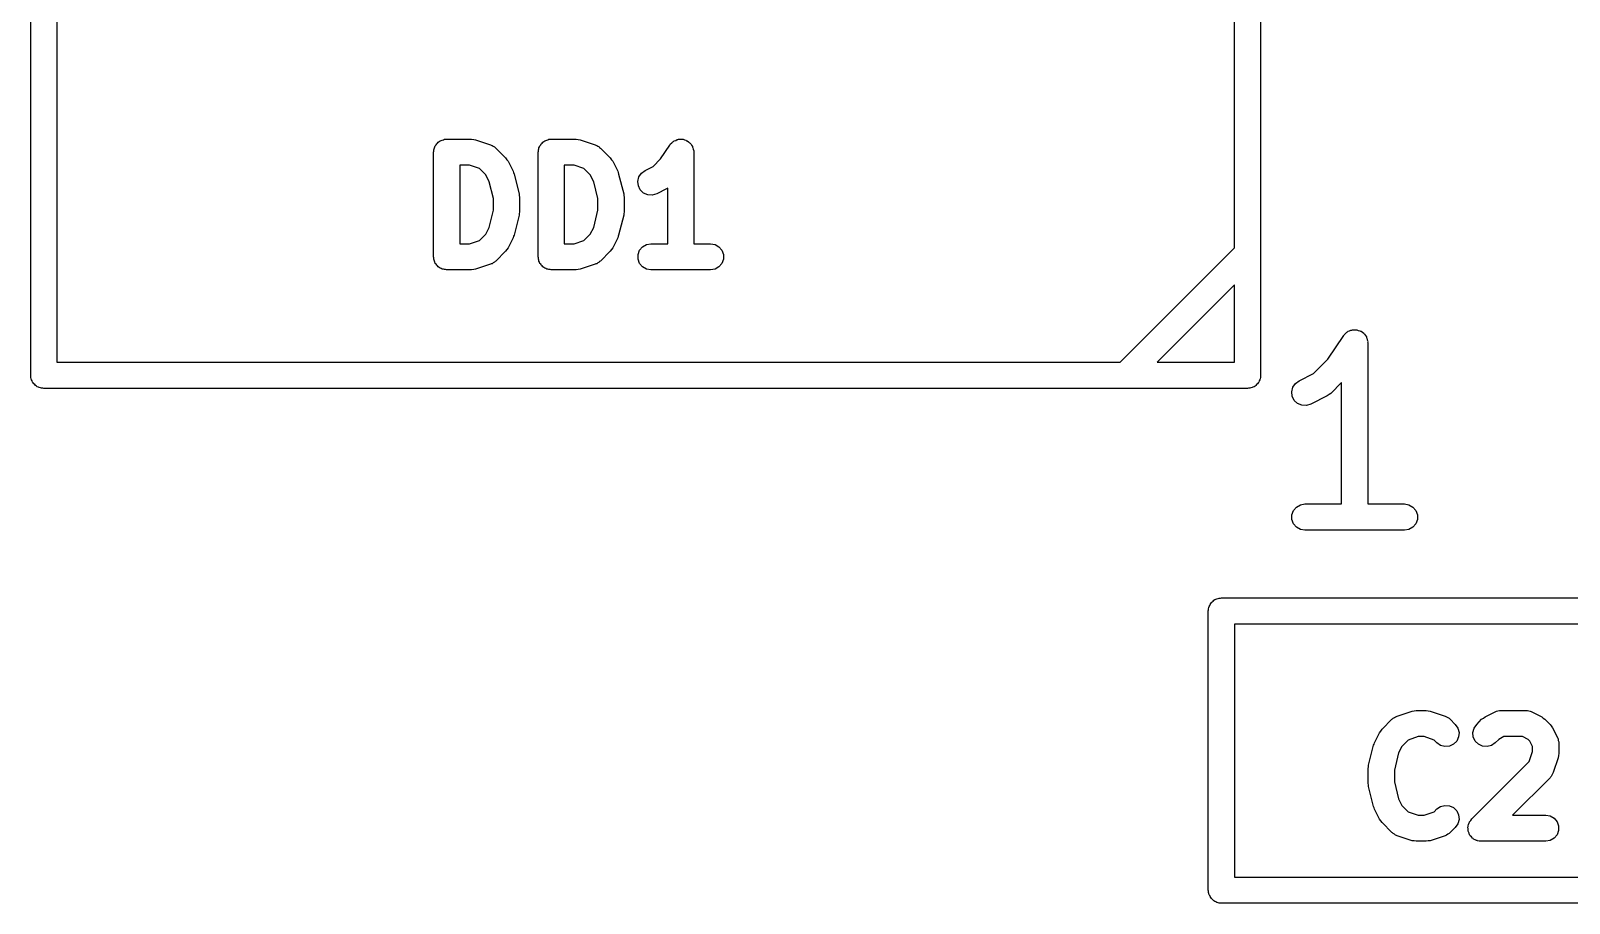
# Model space of a CAD drawing. Extents: x 103.2 to 159.1, y -150.7 to -109.
# Drawn here: x 110.28 to 119.09, y -150.68 to -145.68 of the extents above; entities that cross this region are included whole.
import ezdxf

# ---------------------------------------------------------------- set-up
doc = ezdxf.new("R2010")
doc.units = 0
doc.header["$MEASUREMENT"] = 0
doc.layers.add('BLACK', color=7, linetype='CONTINUOUS')

msp = doc.modelspace()

# ---------------------------------------------------------------- linework, layer by layer
at = {"layer": 'Black'}
for p, q in [((117.325, -140.75), (117.325, -147.65)), ((110.275, -147.65), (110.275, -145.541)), ((110.425, -145.546), (110.425, -147.575)), ((117.175, -146.919), (117.175, -145.536)), ((112.617, -146.31), (112.622, -146.306)), ((112.622, -146.306), (112.628, -146.304)), ((112.628, -146.304), (112.633, -146.301)), ((112.633, -146.301), (112.64, -146.3)), ((112.64, -146.3), (112.646, -146.297)), ((112.646, -146.297), (112.653, -146.297)), ((112.653, -146.297), (112.659, -146.296)), ((112.659, -146.296), (112.802, -146.296)), ((112.802, -146.296), (112.814, -146.298)), ((112.814, -146.298), (112.825, -146.3)), ((112.825, -146.3), (112.911, -146.329)), ((113.216, -146.31), (113.221, -146.306)), ((113.221, -146.306), (113.227, -146.304)), ((113.227, -146.304), (113.233, -146.301)), ((113.233, -146.301), (113.239, -146.3)), ((113.239, -146.3), (113.245, -146.297)), ((113.245, -146.297), (113.252, -146.297)), ((113.252, -146.297), (113.258, -146.296)), ((113.258, -146.296), (113.401, -146.296)), ((113.401, -146.296), (113.413, -146.298)), ((113.413, -146.298), (113.425, -146.3)), ((113.425, -146.3), (113.511, -146.329)), ((113.96, -146.309), (113.963, -146.306)), ((113.963, -146.306), (113.972, -146.303)), ((113.972, -146.303), (113.98, -146.299)), ((113.98, -146.299), (113.984, -146.299)), ((113.984, -146.299), (113.988, -146.297)), ((113.988, -146.297), (113.997, -146.297)), ((113.997, -146.297), (114.005, -146.296)), ((114.005, -146.296), (114.01, -146.297)), ((114.01, -146.297), (114.014, -146.297)), ((114.014, -146.297), (114.022, -146.3)), ((114.022, -146.3), (114.031, -146.302)), ((114.031, -146.302), (114.034, -146.305)), ((114.034, -146.305), (114.038, -146.306)), ((114.038, -146.306), (114.045, -146.312)), ((112.584, -146.371), (112.585, -146.365)), ((112.584, -146.971), (112.584, -146.371)), ((112.585, -146.358), (112.588, -146.352)), ((112.585, -146.365), (112.585, -146.358)), ((112.588, -146.352), (112.589, -146.345)), ((112.589, -146.345), (112.592, -146.34)), ((112.592, -146.34), (112.594, -146.334)), ((112.594, -146.334), (112.598, -146.329)), ((112.598, -146.329), (112.602, -146.323)), ((112.602, -146.323), (112.607, -146.319)), ((112.607, -146.319), (112.611, -146.314)), ((112.611, -146.314), (112.617, -146.31)), ((112.911, -146.329), (112.915, -146.331)), ((112.915, -146.331), (112.919, -146.332)), ((112.919, -146.332), (112.926, -146.337)), ((112.926, -146.337), (112.934, -146.341)), ((112.934, -146.341), (112.937, -146.344)), ((112.937, -146.344), (112.94, -146.347)), ((112.94, -146.347), (112.997, -146.404)), ((113.184, -146.371), (113.185, -146.365)), ((113.184, -146.971), (113.184, -146.371)), ((113.185, -146.358), (113.187, -146.352)), ((113.185, -146.365), (113.185, -146.358)), ((113.187, -146.352), (113.188, -146.345)), ((113.188, -146.345), (113.191, -146.34)), ((113.191, -146.34), (113.194, -146.334)), ((113.194, -146.334), (113.198, -146.329)), ((113.198, -146.329), (113.201, -146.323)), ((113.201, -146.323), (113.206, -146.319)), ((113.206, -146.319), (113.21, -146.314)), ((113.21, -146.314), (113.216, -146.31)), ((113.511, -146.329), (113.514, -146.331)), ((113.514, -146.331), (113.519, -146.332)), ((113.519, -146.332), (113.526, -146.337)), ((113.526, -146.337), (113.533, -146.341)), ((113.533, -146.341), (113.536, -146.344)), ((113.536, -146.344), (113.54, -146.347)), ((113.54, -146.347), (113.597, -146.404)), ((113.885, -146.409), (113.938, -146.33)), ((113.938, -146.33), (113.941, -146.327)), ((113.941, -146.327), (113.943, -146.323)), ((113.943, -146.323), (113.95, -146.317)), ((113.95, -146.317), (113.956, -146.311)), ((113.956, -146.311), (113.96, -146.309)), ((114.045, -146.312), (114.052, -146.317)), ((114.052, -146.317), (114.055, -146.32)), ((114.055, -146.32), (114.058, -146.323)), ((114.058, -146.323), (114.063, -146.331)), ((114.063, -146.331), (114.068, -146.338)), ((114.068, -146.338), (114.069, -146.342)), ((114.069, -146.342), (114.071, -146.345)), ((114.071, -146.345), (114.073, -146.354)), ((114.073, -146.354), (114.075, -146.363)), ((114.075, -146.363), (114.075, -146.367)), ((114.075, -146.367), (114.076, -146.371)), ((114.076, -146.371), (114.076, -146.896)), ((112.734, -146.446), (112.734, -146.896)), ((112.79, -146.446), (112.734, -146.446)), ((112.847, -146.465), (112.79, -146.446)), ((112.883, -146.501), (112.847, -146.465)), ((112.997, -146.404), (113.004, -146.414)), ((113.004, -146.414), (113.012, -146.423)), ((113.012, -146.423), (113.04, -146.48)), ((113.04, -146.48), (113.042, -146.488)), ((113.333, -146.446), (113.333, -146.896)), ((113.389, -146.446), (113.333, -146.446)), ((113.446, -146.465), (113.389, -146.446)), ((113.482, -146.501), (113.446, -146.465)), ((113.597, -146.404), (113.604, -146.414)), ((113.604, -146.414), (113.611, -146.423)), ((113.611, -146.423), (113.64, -146.48)), ((113.64, -146.48), (113.642, -146.488)), ((113.775, -146.491), (113.796, -146.475)), ((113.796, -146.475), (113.842, -146.452)), ((113.842, -146.452), (113.885, -146.409)), ((112.902, -146.54), (112.883, -146.501)), ((112.927, -146.637), (112.902, -146.54)), ((113.042, -146.488), (113.046, -146.496)), ((113.046, -146.496), (113.074, -146.61)), ((113.502, -146.54), (113.482, -146.501)), ((113.526, -146.637), (113.502, -146.54)), ((113.642, -146.488), (113.645, -146.496)), ((113.645, -146.496), (113.674, -146.61)), ((113.755, -146.538), (113.761, -146.513)), ((113.758, -146.564), (113.755, -146.538)), ((113.769, -146.587), (113.758, -146.564)), ((113.761, -146.513), (113.775, -146.491)), ((112.927, -146.704), (112.927, -146.637)), ((113.074, -146.61), (113.075, -146.619)), ((113.075, -146.619), (113.077, -146.628)), ((113.077, -146.628), (113.077, -146.714)), ((113.526, -146.704), (113.526, -146.637)), ((113.674, -146.61), (113.674, -146.619)), ((113.674, -146.619), (113.676, -146.628)), ((113.676, -146.628), (113.676, -146.714)), ((113.788, -146.605), (113.769, -146.587)), ((113.812, -146.615), (113.788, -146.605)), ((113.838, -146.617), (113.812, -146.615)), ((113.863, -146.609), (113.838, -146.617)), ((113.92, -146.581), (113.863, -146.609)), ((113.926, -146.577), (113.92, -146.581)), ((113.926, -146.896), (113.926, -146.577)), ((112.902, -146.802), (112.927, -146.704)), ((113.074, -146.732), (113.046, -146.846)), ((113.075, -146.723), (113.074, -146.732)), ((113.077, -146.714), (113.075, -146.723)), ((113.502, -146.802), (113.526, -146.704)), ((113.674, -146.732), (113.645, -146.846)), ((113.676, -146.714), (113.674, -146.723)), ((113.674, -146.723), (113.674, -146.732)), ((112.883, -146.841), (112.902, -146.802)), ((113.482, -146.841), (113.502, -146.802)), ((112.734, -146.896), (112.79, -146.896)), ((112.79, -146.896), (112.847, -146.876)), ((112.847, -146.876), (112.883, -146.841)), ((113.012, -146.918), (113.004, -146.928)), ((113.04, -146.861), (113.012, -146.918)), ((113.042, -146.853), (113.04, -146.861)), ((113.046, -146.846), (113.042, -146.853)), ((113.333, -146.896), (113.389, -146.896)), ((113.389, -146.896), (113.446, -146.876)), ((113.446, -146.876), (113.482, -146.841)), ((113.611, -146.918), (113.604, -146.928)), ((113.64, -146.861), (113.611, -146.918)), ((113.642, -146.853), (113.64, -146.861)), ((113.645, -146.846), (113.642, -146.853)), ((113.764, -146.933), (113.781, -146.913)), ((113.781, -146.913), (113.804, -146.9)), ((113.804, -146.9), (113.829, -146.896)), ((113.829, -146.896), (113.926, -146.896)), ((114.076, -146.896), (114.172, -146.896)), ((114.172, -146.896), (114.198, -146.9)), ((114.198, -146.9), (114.22, -146.913)), ((114.22, -146.913), (114.237, -146.933)), ((116.519, -147.575), (117.175, -146.919)), ((112.585, -146.977), (112.584, -146.971)), ((112.585, -146.984), (112.585, -146.977)), ((112.588, -146.99), (112.585, -146.984)), ((112.589, -146.996), (112.588, -146.99)), ((112.592, -147.002), (112.589, -146.996)), ((112.594, -147.008), (112.592, -147.002)), ((112.598, -147.013), (112.594, -147.008)), ((112.915, -147.011), (112.911, -147.013)), ((112.919, -147.01), (112.915, -147.011)), ((112.926, -147.005), (112.919, -147.01)), ((112.934, -147.001), (112.926, -147.005)), ((112.937, -146.997), (112.934, -147.001)), ((112.94, -146.995), (112.937, -146.997)), ((112.997, -146.938), (112.94, -146.995)), ((113.004, -146.928), (112.997, -146.938)), ((113.185, -146.977), (113.184, -146.971)), ((113.185, -146.984), (113.185, -146.977)), ((113.187, -146.99), (113.185, -146.984)), ((113.188, -146.996), (113.187, -146.99)), ((113.191, -147.002), (113.188, -146.996)), ((113.194, -147.008), (113.191, -147.002)), ((113.198, -147.013), (113.194, -147.008)), ((113.514, -147.011), (113.511, -147.013)), ((113.519, -147.01), (113.514, -147.011)), ((113.526, -147.005), (113.519, -147.01)), ((113.533, -147.001), (113.526, -147.005)), ((113.536, -146.997), (113.533, -147.001)), ((113.54, -146.995), (113.536, -146.997)), ((113.597, -146.938), (113.54, -146.995)), ((113.604, -146.928), (113.597, -146.938)), ((113.756, -146.958), (113.764, -146.933)), ((113.756, -146.984), (113.756, -146.958)), ((113.764, -147.008), (113.756, -146.984)), ((113.781, -147.028), (113.764, -147.008)), ((114.237, -147.008), (114.22, -147.028)), ((114.237, -146.933), (114.246, -146.958)), ((114.246, -146.984), (114.237, -147.008)), ((114.246, -146.958), (114.246, -146.984)), ((112.602, -147.019), (112.598, -147.013)), ((112.607, -147.023), (112.602, -147.019)), ((112.611, -147.028), (112.607, -147.023)), ((112.617, -147.031), (112.611, -147.028)), ((112.622, -147.035), (112.617, -147.031)), ((112.628, -147.038), (112.622, -147.035)), ((112.633, -147.041), (112.628, -147.038)), ((112.64, -147.042), (112.633, -147.041)), ((112.646, -147.044), (112.64, -147.042)), ((112.653, -147.044), (112.646, -147.044)), ((112.659, -147.045), (112.653, -147.044)), ((112.802, -147.045), (112.659, -147.045)), ((112.814, -147.043), (112.802, -147.045)), ((112.825, -147.042), (112.814, -147.043)), ((112.911, -147.013), (112.825, -147.042)), ((113.201, -147.019), (113.198, -147.013)), ((113.206, -147.023), (113.201, -147.019)), ((113.21, -147.028), (113.206, -147.023)), ((113.216, -147.031), (113.21, -147.028)), ((113.221, -147.035), (113.216, -147.031)), ((113.227, -147.038), (113.221, -147.035)), ((113.233, -147.041), (113.227, -147.038)), ((113.239, -147.042), (113.233, -147.041)), ((113.245, -147.044), (113.239, -147.042)), ((113.252, -147.044), (113.245, -147.044)), ((113.258, -147.045), (113.252, -147.044)), ((113.401, -147.045), (113.258, -147.045)), ((113.413, -147.043), (113.401, -147.045)), ((113.425, -147.042), (113.413, -147.043)), ((113.511, -147.013), (113.425, -147.042)), ((113.804, -147.041), (113.781, -147.028)), ((113.829, -147.045), (113.804, -147.041)), ((114.172, -147.045), (113.829, -147.045)), ((114.198, -147.041), (114.172, -147.045)), ((114.22, -147.028), (114.198, -147.041)), ((117.175, -147.131), (116.731, -147.575)), ((117.175, -147.575), (117.175, -147.131)), ((117.71, -147.557), (117.802, -147.421)), ((117.802, -147.421), (117.804, -147.418)), ((117.804, -147.418), (117.807, -147.414)), ((117.807, -147.414), (117.813, -147.408)), ((117.813, -147.408), (117.82, -147.402)), ((117.82, -147.402), (117.823, -147.4)), ((117.823, -147.4), (117.826, -147.397)), ((117.826, -147.397), (117.835, -147.394)), ((117.835, -147.394), (117.843, -147.39)), ((117.843, -147.39), (117.847, -147.39)), ((117.847, -147.39), (117.851, -147.389)), ((117.851, -147.389), (117.86, -147.389)), ((117.86, -147.389), (117.869, -147.388)), ((117.869, -147.388), (117.873, -147.389)), ((117.873, -147.389), (117.877, -147.389)), ((117.877, -147.389), (117.885, -147.392)), ((117.885, -147.392), (117.894, -147.394)), ((117.894, -147.394), (117.898, -147.396)), ((117.898, -147.396), (117.901, -147.397)), ((117.901, -147.397), (117.908, -147.403)), ((117.908, -147.403), (117.916, -147.408)), ((117.916, -147.408), (117.918, -147.411)), ((117.918, -147.411), (117.921, -147.414)), ((117.921, -147.414), (117.926, -147.422)), ((117.926, -147.422), (117.931, -147.429)), ((117.931, -147.429), (117.932, -147.433)), ((117.932, -147.433), (117.934, -147.437)), ((117.934, -147.437), (117.936, -147.446)), ((117.936, -147.446), (117.939, -147.454)), ((117.939, -147.454), (117.938, -147.458)), ((117.938, -147.458), (117.939, -147.462)), ((117.939, -147.462), (117.939, -148.387)), ((110.425, -147.575), (116.519, -147.575)), ((116.731, -147.575), (117.175, -147.575)), ((117.629, -147.639), (117.71, -147.557)), ((110.276, -147.656), (110.275, -147.65)), ((110.276, -147.663), (110.276, -147.656)), ((110.278, -147.669), (110.276, -147.663)), ((110.28, -147.676), (110.278, -147.669)), ((110.283, -147.681), (110.28, -147.676)), ((110.285, -147.688), (110.283, -147.681)), ((110.289, -147.693), (110.285, -147.688)), ((110.293, -147.698), (110.289, -147.693)), ((110.298, -147.702), (110.293, -147.698)), ((110.302, -147.707), (110.298, -147.702)), ((110.307, -147.711), (110.302, -147.707)), ((110.312, -147.715), (110.307, -147.711)), ((110.319, -147.717), (110.312, -147.715)), ((110.324, -147.72), (110.319, -147.717)), ((117.281, -147.717), (117.276, -147.72)), ((117.287, -147.715), (117.281, -147.717)), ((117.293, -147.711), (117.287, -147.715)), ((117.298, -147.707), (117.293, -147.711)), ((117.302, -147.702), (117.298, -147.707)), ((117.307, -147.698), (117.302, -147.702)), ((117.311, -147.693), (117.307, -147.698)), ((117.315, -147.688), (117.311, -147.693)), ((117.317, -147.681), (117.315, -147.688)), ((117.32, -147.676), (117.317, -147.681)), ((117.322, -147.669), (117.32, -147.676)), ((117.324, -147.663), (117.322, -147.669)), ((117.325, -147.65), (117.324, -147.656)), ((117.324, -147.656), (117.324, -147.663)), ((117.503, -147.744), (117.509, -147.718)), ((117.509, -147.718), (117.524, -147.697)), ((117.524, -147.697), (117.545, -147.681)), ((117.545, -147.681), (117.629, -147.639)), ((117.789, -147.691), (117.727, -147.754)), ((117.789, -148.387), (117.789, -147.691)), ((110.331, -147.722), (110.324, -147.72)), ((110.337, -147.724), (110.331, -147.722)), ((110.344, -147.724), (110.337, -147.724)), ((110.35, -147.725), (110.344, -147.724)), ((117.25, -147.725), (110.35, -147.725)), ((117.256, -147.724), (117.25, -147.725)), ((117.263, -147.724), (117.256, -147.724)), ((117.269, -147.722), (117.263, -147.724)), ((117.276, -147.72), (117.269, -147.722)), ((117.506, -147.769), (117.503, -147.744)), ((117.518, -147.793), (117.506, -147.769)), ((117.537, -147.811), (117.518, -147.793)), ((117.707, -147.768), (117.612, -147.815)), ((117.717, -147.76), (117.707, -147.768)), ((117.727, -147.754), (117.717, -147.76)), ((117.561, -147.821), (117.537, -147.811)), ((117.587, -147.823), (117.561, -147.821)), ((117.612, -147.815), (117.587, -147.823)), ((117.513, -148.425), (117.53, -148.405)), ((117.53, -148.405), (117.553, -148.392)), ((117.553, -148.392), (117.578, -148.387)), ((117.578, -148.387), (117.789, -148.387)), ((117.939, -148.387), (118.15, -148.387)), ((118.15, -148.387), (118.175, -148.392)), ((118.175, -148.392), (118.198, -148.405)), ((118.198, -148.405), (118.215, -148.425)), ((117.504, -148.449), (117.513, -148.425)), ((117.504, -148.475), (117.504, -148.449)), ((117.513, -148.5), (117.504, -148.475)), ((117.53, -148.52), (117.513, -148.5)), ((118.215, -148.5), (118.198, -148.52)), ((118.215, -148.425), (118.224, -148.449)), ((118.224, -148.475), (118.215, -148.5)), ((118.224, -148.449), (118.224, -148.475)), ((117.553, -148.533), (117.53, -148.52)), ((117.578, -148.537), (117.553, -148.533)), ((118.15, -148.537), (117.578, -148.537)), ((118.175, -148.533), (118.15, -148.537)), ((118.198, -148.52), (118.175, -148.533)), ((117.039, -148.957), (117.043, -148.952)), ((117.043, -148.952), (117.048, -148.948)), ((117.048, -148.948), (117.052, -148.943)), ((117.052, -148.943), (117.057, -148.939)), ((117.057, -148.939), (117.062, -148.935)), ((117.062, -148.935), (117.069, -148.933)), ((117.069, -148.933), (117.074, -148.93)), ((117.074, -148.93), (117.081, -148.928)), ((117.081, -148.928), (117.087, -148.926)), ((117.087, -148.926), (117.094, -148.926)), ((117.094, -148.926), (117.1, -148.925)), ((117.1, -148.925), (120.1, -148.925)), ((117.025, -149), (117.026, -148.994)), ((117.025, -150.6), (117.025, -149)), ((117.026, -148.987), (117.028, -148.981)), ((117.026, -148.994), (117.026, -148.987)), ((117.028, -148.981), (117.03, -148.974)), ((117.03, -148.974), (117.033, -148.969)), ((117.033, -148.969), (117.035, -148.963)), ((117.035, -148.963), (117.039, -148.957)), ((117.175, -149.075), (117.175, -150.525)), ((120.025, -149.075), (117.175, -149.075)), ((118.205, -149.573), (118.217, -149.57)), ((118.217, -149.57), (118.274, -149.57)), ((118.274, -149.57), (118.286, -149.573)), ((118.698, -149.571), (118.702, -149.57)), ((118.702, -149.57), (118.845, -149.57)), ((118.845, -149.57), (118.849, -149.571)), ((118.021, -149.678), (118.078, -149.621)), ((118.078, -149.621), (118.081, -149.618)), ((118.081, -149.618), (118.084, -149.615)), ((118.084, -149.615), (118.092, -149.611)), ((118.092, -149.611), (118.099, -149.606)), ((118.099, -149.606), (118.103, -149.605)), ((118.103, -149.605), (118.107, -149.603)), ((118.107, -149.603), (118.193, -149.574)), ((118.193, -149.574), (118.205, -149.573)), ((118.286, -149.573), (118.297, -149.574)), ((118.297, -149.574), (118.383, -149.603)), ((118.383, -149.603), (118.387, -149.605)), ((118.387, -149.605), (118.391, -149.606)), ((118.391, -149.606), (118.398, -149.611)), ((118.398, -149.611), (118.406, -149.615)), ((118.406, -149.615), (118.409, -149.618)), ((118.409, -149.618), (118.412, -149.621)), ((118.412, -149.621), (118.441, -149.65)), ((118.441, -149.65), (118.456, -149.671)), ((118.549, -149.671), (118.564, -149.65)), ((118.564, -149.65), (118.592, -149.621)), ((118.592, -149.621), (118.602, -149.614)), ((118.602, -149.614), (118.612, -149.607)), ((118.612, -149.607), (118.669, -149.578)), ((118.669, -149.578), (118.673, -149.577)), ((118.673, -149.577), (118.677, -149.575)), ((118.677, -149.575), (118.685, -149.573)), ((118.685, -149.573), (118.694, -149.571)), ((118.694, -149.571), (118.698, -149.571)), ((118.849, -149.571), (118.854, -149.571)), ((118.854, -149.571), (118.862, -149.573)), ((118.862, -149.573), (118.871, -149.575)), ((118.871, -149.575), (118.875, -149.577)), ((118.875, -149.577), (118.879, -149.578)), ((118.879, -149.578), (118.936, -149.607)), ((118.936, -149.607), (118.945, -149.614)), ((118.945, -149.614), (118.955, -149.621)), ((118.955, -149.621), (118.984, -149.65)), ((118.984, -149.65), (118.991, -149.659)), ((117.978, -149.755), (118.007, -149.698)), ((118.007, -149.698), (118.014, -149.688)), ((118.014, -149.688), (118.021, -149.678)), ((118.171, -149.74), (118.135, -149.776)), ((118.229, -149.72), (118.171, -149.74)), ((118.262, -149.72), (118.229, -149.72)), ((118.319, -149.74), (118.262, -149.72)), ((118.335, -149.756), (118.319, -149.74)), ((118.449, -149.746), (118.431, -149.764)), ((118.46, -149.722), (118.449, -149.746)), ((118.456, -149.671), (118.463, -149.696)), ((118.463, -149.696), (118.46, -149.722)), ((118.542, -149.696), (118.549, -149.671)), ((118.544, -149.722), (118.542, -149.696)), ((118.555, -149.746), (118.544, -149.722)), ((118.574, -149.764), (118.555, -149.746)), ((118.69, -149.736), (118.67, -149.756)), ((118.72, -149.72), (118.69, -149.736)), ((118.827, -149.72), (118.72, -149.72)), ((118.858, -149.736), (118.827, -149.72)), ((118.869, -149.747), (118.858, -149.736)), ((118.991, -149.659), (118.998, -149.669)), ((118.998, -149.669), (119.027, -149.726)), ((119.027, -149.726), (119.028, -149.73)), ((119.028, -149.73), (119.03, -149.734)), ((119.03, -149.734), (119.031, -149.743)), ((119.031, -149.743), (119.034, -149.751)), ((117.944, -149.884), (117.972, -149.77)), ((117.972, -149.77), (117.976, -149.763)), ((117.976, -149.763), (117.978, -149.755)), ((118.116, -149.814), (118.092, -149.912)), ((118.135, -149.776), (118.116, -149.814)), ((118.356, -149.771), (118.335, -149.756)), ((118.381, -149.777), (118.356, -149.771)), ((118.407, -149.775), (118.381, -149.777)), ((118.431, -149.764), (118.407, -149.775)), ((118.597, -149.775), (118.574, -149.764)), ((118.623, -149.777), (118.597, -149.775)), ((118.648, -149.771), (118.623, -149.777)), ((118.67, -149.756), (118.648, -149.771)), ((118.865, -149.862), (118.884, -149.805)), ((118.884, -149.777), (118.869, -149.747)), ((118.884, -149.805), (118.884, -149.777)), ((119.032, -149.829), (119.031, -149.841)), ((119.034, -149.817), (119.032, -149.829)), ((119.034, -149.751), (119.034, -149.755)), ((119.034, -149.755), (119.034, -149.76)), ((119.034, -149.76), (119.034, -149.817)), ((117.942, -149.903), (117.943, -149.894)), ((117.942, -149.988), (117.942, -149.903)), ((117.943, -149.894), (117.944, -149.884)), ((118.092, -149.912), (118.092, -149.979)), ((118.535, -150.192), (118.865, -149.862)), ((119.031, -149.841), (119.002, -149.926)), ((117.943, -149.997), (117.942, -149.988)), ((117.944, -150.006), (117.943, -149.997)), ((117.972, -150.121), (117.944, -150.006)), ((118.092, -149.979), (118.116, -150.076)), ((118.984, -149.956), (118.769, -150.17)), ((118.986, -149.952), (118.984, -149.956)), ((118.99, -149.949), (118.986, -149.952)), ((118.994, -149.941), (118.99, -149.949)), ((118.999, -149.934), (118.994, -149.941)), ((119, -149.93), (118.999, -149.934)), ((119.002, -149.926), (119, -149.93)), ((118.116, -150.076), (118.135, -150.115)), ((117.976, -150.128), (117.972, -150.121)), ((117.978, -150.136), (117.976, -150.128)), ((118.007, -150.193), (117.978, -150.136)), ((118.135, -150.115), (118.171, -150.151)), ((118.171, -150.151), (118.229, -150.17)), ((118.229, -150.17), (118.262, -150.17)), ((118.262, -150.17), (118.319, -150.151)), ((118.319, -150.151), (118.335, -150.135)), ((118.335, -150.135), (118.356, -150.12)), ((118.356, -150.12), (118.381, -150.114)), ((118.381, -150.114), (118.407, -150.116)), ((118.407, -150.116), (118.431, -150.127)), ((118.431, -150.127), (118.449, -150.145)), ((118.449, -150.145), (118.46, -150.169)), ((118.46, -150.169), (118.463, -150.195)), ((118.769, -150.17), (118.959, -150.17)), ((118.959, -150.17), (118.985, -150.175)), ((118.985, -150.175), (119.008, -150.188)), ((118.014, -150.203), (118.007, -150.193)), ((118.021, -150.213), (118.014, -150.203)), ((118.078, -150.27), (118.021, -150.213)), ((118.081, -150.272), (118.078, -150.27)), ((118.084, -150.276), (118.081, -150.272)), ((118.409, -150.272), (118.406, -150.276)), ((118.412, -150.27), (118.409, -150.272)), ((118.441, -150.241), (118.412, -150.27)), ((118.456, -150.22), (118.441, -150.241)), ((118.463, -150.195), (118.456, -150.22)), ((118.513, -150.239), (118.514, -150.236)), ((118.514, -150.249), (118.513, -150.239)), ((118.514, -150.232), (118.517, -150.223)), ((118.514, -150.236), (118.514, -150.232)), ((118.514, -150.258), (118.514, -150.249)), ((118.515, -150.262), (118.514, -150.258)), ((118.516, -150.265), (118.515, -150.262)), ((118.52, -150.274), (118.516, -150.265)), ((118.517, -150.223), (118.52, -150.214)), ((118.52, -150.214), (118.522, -150.211)), ((118.523, -150.283), (118.52, -150.274)), ((118.522, -150.211), (118.523, -150.208)), ((118.523, -150.208), (118.529, -150.2)), ((118.529, -150.2), (118.535, -150.192)), ((119.008, -150.188), (119.024, -150.208)), ((119.024, -150.208), (119.033, -150.232)), ((119.033, -150.258), (119.024, -150.283)), ((119.033, -150.232), (119.033, -150.258)), ((118.092, -150.28), (118.084, -150.276)), ((118.099, -150.285), (118.092, -150.28)), ((118.103, -150.286), (118.099, -150.285)), ((118.107, -150.288), (118.103, -150.286)), ((118.193, -150.317), (118.107, -150.288)), ((118.205, -150.318), (118.193, -150.317)), ((118.217, -150.32), (118.205, -150.318)), ((118.274, -150.32), (118.217, -150.32)), ((118.286, -150.318), (118.274, -150.32)), ((118.297, -150.317), (118.286, -150.318)), ((118.383, -150.288), (118.297, -150.317)), ((118.387, -150.286), (118.383, -150.288)), ((118.391, -150.285), (118.387, -150.286)), ((118.398, -150.28), (118.391, -150.285)), ((118.406, -150.276), (118.398, -150.28)), ((118.525, -150.285), (118.523, -150.283)), ((118.527, -150.288), (118.525, -150.285)), ((118.533, -150.295), (118.527, -150.288)), ((118.54, -150.303), (118.533, -150.295)), ((118.543, -150.305), (118.54, -150.303)), ((118.545, -150.307), (118.543, -150.305)), ((118.554, -150.311), (118.545, -150.307)), ((118.562, -150.316), (118.554, -150.311)), ((118.566, -150.316), (118.562, -150.316)), ((118.569, -150.318), (118.566, -150.316)), ((118.578, -150.319), (118.569, -150.318)), ((118.588, -150.32), (118.578, -150.319)), ((118.959, -150.32), (118.588, -150.32)), ((118.985, -150.316), (118.959, -150.32)), ((119.008, -150.303), (118.985, -150.316)), ((119.024, -150.283), (119.008, -150.303)), ((117.175, -150.525), (120.025, -150.525)), ((117.026, -150.606), (117.025, -150.6)), ((117.026, -150.613), (117.026, -150.606)), ((117.028, -150.619), (117.026, -150.613)), ((117.03, -150.626), (117.028, -150.619)), ((117.033, -150.631), (117.03, -150.626)), ((117.035, -150.637), (117.033, -150.631)), ((117.039, -150.643), (117.035, -150.637)), ((117.043, -150.648), (117.039, -150.643)), ((117.048, -150.652), (117.043, -150.648)), ((117.052, -150.657), (117.048, -150.652)), ((117.057, -150.661), (117.052, -150.657)), ((117.062, -150.665), (117.057, -150.661)), ((117.069, -150.667), (117.062, -150.665)), ((117.074, -150.67), (117.069, -150.667)), ((117.081, -150.672), (117.074, -150.67)), ((117.087, -150.674), (117.081, -150.672)), ((117.094, -150.674), (117.087, -150.674)), ((117.1, -150.675), (117.094, -150.674)), ((120.1, -150.675), (117.1, -150.675))]:
    msp.add_line(p, q, dxfattribs=at)

doc.saveas('drawing.dxf')
